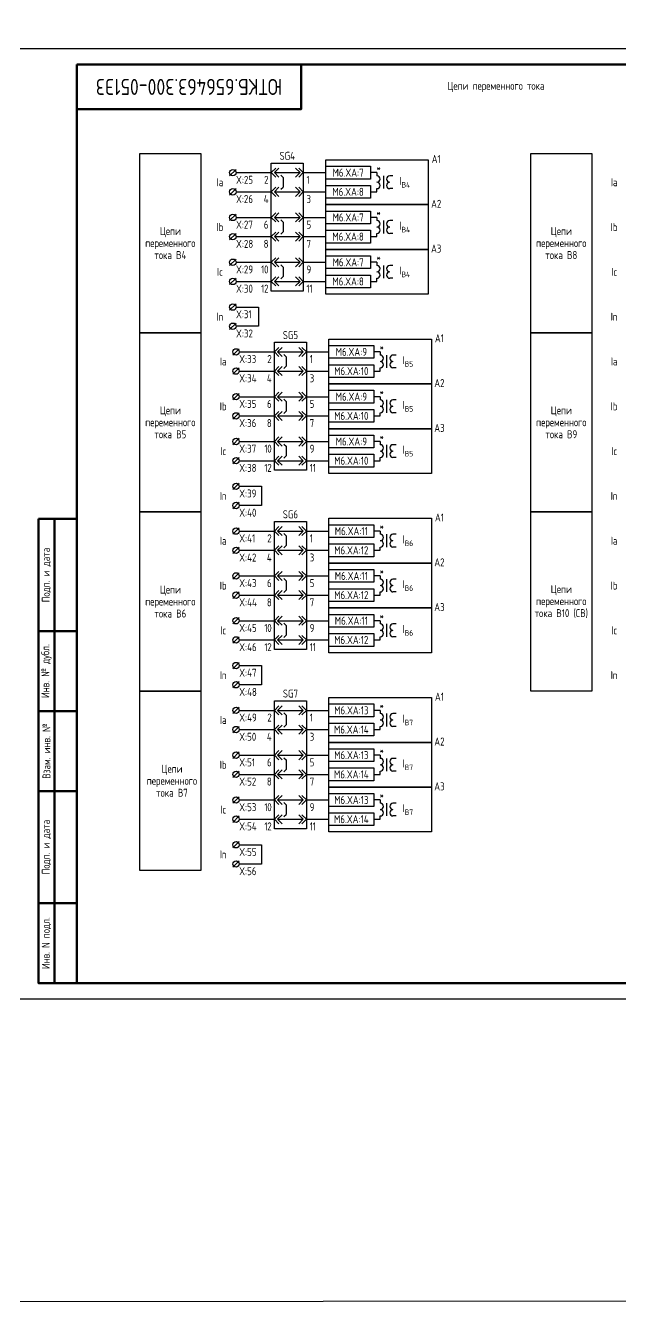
# Model space of a CAD drawing. Header units: millimetres. Extents: x -1043 to 5194, y -96 to 618.
# Drawn here: x 424 to 609.6, y -96 to 304.1 of the extents above; entities that cross this region are included whole.
import ezdxf

# ---------------------------------------------------------------- set-up
doc = ezdxf.new("R2010")
doc.units = ezdxf.units.MM
doc.styles.add('Gost_type_A', font='GOST_A.TTF')

# ---------------------------------------------------------------- blocks, each defined once
blk = doc.blocks.new('БИ_разъем')
for p, q in [((0, 0), (1.41, 1.41)), ((0, 0), (1.41, 1.41)), ((0, 0), (1.41, -1.41)), ((0, 0), (1.41, -1.41)), ((1, 0), (2.41, 1.41)), ((1, 0), (2.41, -1.41)), ((1, 0), (9, 0)), ((9, 0), (7.59, 1.41)), ((9, 0), (7.59, -1.41)), ((10, 0), (8.59, 1.41)), ((10, 0), (8.59, 1.41)), ((10, 0), (8.59, -1.41)), ((10, 0), (8.59, -1.41))]:
    blk.add_line(p, q)
blk = doc.blocks.new('БИ_перемычка')
for p, q in [((2.97, -0.79), (3.67, -1.5)), ((3.67, -1.5), (3.67, -4.5)), ((2.97, -5.21), (3.67, -4.5))]:
    blk.add_line(p, q)
blk = doc.blocks.new('Штамп угловой верхний')
at = {"lineweight": 50}
blk.add_lwpolyline([(0, 0), (70, 0), (70, -14), (0, -14)], close=True, dxfattribs=at)
blk = doc.blocks.new('Формат_А3')
blk.add_lwpolyline([(-420, 297), (0, 297), (0, 0), (-420, 0)], close=True)
at = {"lineweight": 50}
blk.add_lwpolyline([(-400, 292), (-5, 292), (-5, 5), (-400, 5)], close=True, dxfattribs=at)
blk = doc.blocks.new('Штамп левый нижний')
at = {"lineweight": 50}
for points in [[(-12, 145), (-7, 145), (-7, 110), (-12, 110)], [(-7, 145), (0, 145), (0, 110), (-7, 110)], [(-12, 110), (-7, 110), (-7, 85), (-12, 85)], [(-7, 110), (0, 110), (0, 85), (-7, 85)], [(-12, 85), (-7, 85), (-7, 60), (-12, 60)], [(-7, 85), (0, 85), (0, 60), (-7, 60)], [(-12, 60), (-7, 60), (-7, 25), (-12, 25)], [(-7, 60), (0, 60), (0, 25), (-7, 25)], [(-12, 25), (-7, 25), (-7, 0), (-12, 0)], [(-7, 25), (0, 25), (0, 0), (-7, 0)]]:
    blk.add_lwpolyline(points, close=True, dxfattribs=at)
at = {"char_height": 2.5, "attachment_point": 5, "rotation": 90, "style": 'Gost_type_A'}
for s, insert, width in [('Подп. и дата', (-9.5, 127.5), 35), ('Инв. № дубл.', (-9.5, 97.5), 25), ('Взам. инв. №', (-9.5, 72.5), 25), ('Подп. и дата', (-9.5, 42.5), 35), ('Инв. N подл.', (-9.5, 12.5), 25)]:
    blk.add_mtext(s, dxfattribs=dict(at, insert=insert, width=width))

msp = doc.modelspace()

# ---------------------------------------------------------------- linework, layer by layer
for p, q in [((489.67, 259.21), (487.67, 257.21)), ((489.67, 258.21), (500.67, 258.21)), ((510.67, 258.21), (517.67, 258.21)), ((533.67, 258.21), (531.67, 258.21)), ((489.67, 253.21), (487.67, 251.21)), ((489.67, 252.21), (500.5, 252.21)), ((510.83, 252.21), (517.67, 252.21)), ((531.67, 252.21), (533.67, 252.21)), ((489.67, 245.21), (487.67, 243.21)), ((489.67, 244.21), (500.5, 244.21)), ((510.83, 244.21), (517.67, 244.21)), ((533.67, 244.21), (531.67, 244.21)), ((489.67, 239.21), (487.67, 237.21)), ((489.67, 238.21), (500.5, 238.21)), ((510.83, 238.21), (517.67, 238.21)), ((531.67, 238.21), (533.67, 238.21)), ((489.67, 231.21), (487.67, 229.21)), ((489.67, 230.21), (500.5, 230.21)), ((510.83, 230.21), (517.67, 230.21)), ((533.67, 230.21), (531.67, 230.21)), ((489.67, 225.21), (487.67, 223.21)), ((489.67, 224.21), (500.5, 224.21)), ((510.83, 224.21), (517.67, 224.21)), ((531.67, 224.21), (533.67, 224.21)), ((489.67, 217.21), (487.67, 215.21)), ((489.67, 216.21), (496.67, 216.21)), ((496.67, 216.21), (496.67, 210.21)), ((489.67, 211.21), (487.67, 209.21)), ((496.67, 210.21), (489.67, 210.21)), ((490.67, 203.21), (488.67, 201.21)), ((490.67, 202.21), (501.67, 202.21)), ((511.67, 202.21), (518.67, 202.21)), ((534.67, 202.21), (532.67, 202.21)), ((490.67, 197.21), (488.67, 195.21)), ((490.67, 196.21), (501.5, 196.21)), ((511.83, 196.21), (518.67, 196.21)), ((532.67, 196.21), (534.67, 196.21)), ((490.67, 189.21), (488.67, 187.21)), ((490.67, 188.21), (501.5, 188.21)), ((511.83, 188.21), (518.67, 188.21)), ((534.67, 188.21), (532.67, 188.21)), ((490.67, 183.21), (488.67, 181.21)), ((490.67, 182.21), (501.5, 182.21)), ((511.83, 182.21), (518.67, 182.21)), ((532.67, 182.21), (534.67, 182.21)), ((490.67, 175.21), (488.67, 173.21)), ((490.67, 174.21), (501.5, 174.21)), ((511.83, 174.21), (518.67, 174.21)), ((534.67, 174.21), (532.67, 174.21)), ((490.67, 169.21), (488.67, 167.21)), ((490.67, 168.21), (501.5, 168.21)), ((511.83, 168.21), (518.67, 168.21)), ((532.67, 168.21), (534.67, 168.21)), ((490.67, 161.21), (488.67, 159.21)), ((490.67, 160.21), (497.67, 160.21)), ((497.67, 160.21), (497.67, 154.21)), ((490.67, 155.21), (488.67, 153.21)), ((497.67, 154.21), (490.67, 154.21)), ((490.67, 147.21), (488.67, 145.21)), ((490.67, 146.21), (501.67, 146.21)), ((511.67, 146.21), (518.67, 146.21)), ((534.67, 146.21), (532.67, 146.21)), ((490.67, 141.21), (488.67, 139.21)), ((490.67, 140.21), (501.5, 140.21)), ((511.83, 140.21), (518.67, 140.21)), ((532.67, 140.21), (534.67, 140.21)), ((490.67, 133.21), (488.67, 131.21)), ((490.67, 132.21), (501.5, 132.21)), ((511.83, 132.21), (518.67, 132.21)), ((534.67, 132.21), (532.67, 132.21)), ((490.67, 127.21), (488.67, 125.21)), ((490.67, 126.21), (501.5, 126.21)), ((511.83, 126.21), (518.67, 126.21)), ((532.67, 126.21), (534.67, 126.21)), ((490.67, 119.21), (488.67, 117.21)), ((490.67, 118.21), (501.5, 118.21)), ((511.83, 118.21), (518.67, 118.21)), ((534.67, 118.21), (532.67, 118.21)), ((490.67, 113.21), (488.67, 111.21)), ((490.67, 112.21), (501.5, 112.21)), ((511.83, 112.21), (518.67, 112.21)), ((532.67, 112.21), (534.67, 112.21)), ((490.67, 105.21), (488.67, 103.21)), ((490.67, 104.21), (497.67, 104.21)), ((497.67, 104.21), (497.67, 98.21)), ((490.67, 99.21), (488.67, 97.21)), ((497.67, 98.21), (490.67, 98.21)), ((490.67, 91.21), (488.67, 89.21)), ((490.67, 90.21), (501.67, 90.21)), ((511.67, 90.21), (518.67, 90.21)), ((534.67, 90.21), (532.67, 90.21)), ((490.67, 85.21), (488.67, 83.21)), ((490.67, 84.21), (501.5, 84.21)), ((511.83, 84.21), (518.67, 84.21)), ((532.67, 84.21), (534.67, 84.21)), ((490.67, 77.21), (488.67, 75.21)), ((490.67, 76.21), (501.5, 76.21)), ((511.83, 76.21), (518.67, 76.21)), ((534.67, 76.21), (532.67, 76.21)), ((490.67, 71.21), (488.67, 69.21)), ((490.67, 70.21), (501.5, 70.21)), ((511.83, 70.21), (518.67, 70.21)), ((532.67, 70.21), (534.67, 70.21)), ((490.67, 63.21), (488.67, 61.21)), ((490.67, 62.21), (501.5, 62.21)), ((511.83, 62.21), (518.67, 62.21)), ((534.67, 62.21), (532.67, 62.21)), ((490.67, 57.21), (488.67, 55.21)), ((490.67, 56.21), (501.5, 56.21)), ((511.83, 56.21), (518.67, 56.21)), ((532.67, 56.21), (534.67, 56.21)), ((490.67, 49.21), (488.67, 47.21)), ((490.67, 48.21), (497.67, 48.21)), ((497.67, 48.21), (497.67, 42.21)), ((490.67, 43.21), (488.67, 41.21)), ((497.67, 42.21), (490.67, 42.21))]:
    msp.add_line(p, q)
at = {"ltscale": 4}
for p, q in [((533.67, 258.21), (533.67, 257.21)), ((533.67, 257.71), (533.67, 257.21)), ((535.67, 257.21), (535.67, 253.21)), ((535.67, 257.21), (535.67, 253.21)), ((538.67, 257.21), (537.67, 257.21)), ((538.67, 257.21), (537.67, 257.21)), ((533.67, 252.21), (533.67, 253.21)), ((538.67, 253.21), (537.67, 253.21)), ((538.67, 253.21), (537.67, 253.21)), ((533.67, 244.21), (533.67, 243.21)), ((533.67, 243.71), (533.67, 243.21)), ((535.67, 243.21), (535.67, 239.21)), ((535.67, 243.21), (535.67, 239.21)), ((538.67, 243.21), (537.67, 243.21)), ((538.67, 243.21), (537.67, 243.21)), ((533.67, 238.21), (533.67, 239.21)), ((538.67, 239.21), (537.67, 239.21)), ((538.67, 239.21), (537.67, 239.21)), ((533.67, 230.21), (533.67, 229.21)), ((533.67, 229.71), (533.67, 229.21)), ((535.67, 229.21), (535.67, 225.21)), ((535.67, 229.21), (535.67, 225.21)), ((538.67, 229.21), (537.67, 229.21)), ((538.67, 229.21), (537.67, 229.21)), ((533.67, 224.21), (533.67, 225.21)), ((538.67, 225.21), (537.67, 225.21)), ((538.67, 225.21), (537.67, 225.21)), ((534.67, 202.21), (534.67, 201.21)), ((534.67, 201.71), (534.67, 201.21)), ((536.67, 201.21), (536.67, 197.21)), ((536.67, 201.21), (536.67, 197.21)), ((539.67, 201.21), (538.67, 201.21)), ((539.67, 201.21), (538.67, 201.21)), ((534.67, 196.21), (534.67, 197.21)), ((539.67, 197.21), (538.67, 197.21)), ((539.67, 197.21), (538.67, 197.21)), ((534.67, 188.21), (534.67, 187.21)), ((534.67, 187.71), (534.67, 187.21)), ((536.67, 187.21), (536.67, 183.21)), ((536.67, 187.21), (536.67, 183.21)), ((539.67, 187.21), (538.67, 187.21)), ((539.67, 187.21), (538.67, 187.21)), ((534.67, 182.21), (534.67, 183.21)), ((539.67, 183.21), (538.67, 183.21)), ((539.67, 183.21), (538.67, 183.21)), ((534.67, 174.21), (534.67, 173.21)), ((534.67, 173.71), (534.67, 173.21)), ((536.67, 173.21), (536.67, 169.21)), ((536.67, 173.21), (536.67, 169.21)), ((539.67, 173.21), (538.67, 173.21)), ((539.67, 173.21), (538.67, 173.21)), ((534.67, 168.21), (534.67, 169.21)), ((539.67, 169.21), (538.67, 169.21)), ((539.67, 169.21), (538.67, 169.21)), ((534.67, 146.21), (534.67, 145.21)), ((534.67, 145.71), (534.67, 145.21)), ((536.67, 145.21), (536.67, 141.21)), ((536.67, 145.21), (536.67, 141.21)), ((539.67, 145.21), (538.67, 145.21)), ((539.67, 145.21), (538.67, 145.21)), ((534.67, 140.21), (534.67, 141.21)), ((539.67, 141.21), (538.67, 141.21)), ((539.67, 141.21), (538.67, 141.21)), ((534.67, 132.21), (534.67, 131.21)), ((534.67, 131.71), (534.67, 131.21)), ((536.67, 131.21), (536.67, 127.21)), ((536.67, 131.21), (536.67, 127.21)), ((539.67, 131.21), (538.67, 131.21)), ((539.67, 131.21), (538.67, 131.21)), ((534.67, 126.21), (534.67, 127.21)), ((539.67, 127.21), (538.67, 127.21)), ((539.67, 127.21), (538.67, 127.21)), ((534.67, 118.21), (534.67, 117.21)), ((534.67, 117.71), (534.67, 117.21)), ((536.67, 117.21), (536.67, 113.21)), ((536.67, 117.21), (536.67, 113.21)), ((539.67, 117.21), (538.67, 117.21)), ((539.67, 117.21), (538.67, 117.21)), ((534.67, 112.21), (534.67, 113.21)), ((539.67, 113.21), (538.67, 113.21)), ((539.67, 113.21), (538.67, 113.21)), ((534.67, 90.21), (534.67, 89.21)), ((534.67, 89.71), (534.67, 89.21)), ((536.67, 89.21), (536.67, 85.21)), ((536.67, 89.21), (536.67, 85.21)), ((539.67, 89.21), (538.67, 89.21)), ((539.67, 89.21), (538.67, 89.21)), ((534.67, 84.21), (534.67, 85.21)), ((539.67, 85.21), (538.67, 85.21)), ((539.67, 85.21), (538.67, 85.21)), ((534.67, 76.21), (534.67, 75.21)), ((534.67, 75.71), (534.67, 75.21)), ((536.67, 75.21), (536.67, 71.21)), ((536.67, 75.21), (536.67, 71.21)), ((539.67, 75.21), (538.67, 75.21)), ((539.67, 75.21), (538.67, 75.21)), ((534.67, 70.21), (534.67, 71.21)), ((539.67, 71.21), (538.67, 71.21)), ((539.67, 71.21), (538.67, 71.21)), ((534.67, 62.21), (534.67, 61.21)), ((534.67, 61.71), (534.67, 61.21)), ((536.67, 61.21), (536.67, 57.21)), ((536.67, 61.21), (536.67, 57.21)), ((539.67, 61.21), (538.67, 61.21)), ((539.67, 61.21), (538.67, 61.21)), ((534.67, 56.21), (534.67, 57.21)), ((539.67, 57.21), (538.67, 57.21)), ((539.67, 57.21), (538.67, 57.21))]:
    msp.add_line(p, q, dxfattribs=at)
for points in [[(-1042.57, 612), (5193.89, 618), (5193.89, -90), (-1042.57, -96)], [(478.67, 208.21), (459.67, 208.21), (459.67, 264.21), (478.67, 264.21)], [(600.71, 208.21), (581.71, 208.21), (581.71, 264.21), (600.71, 264.21)], [(500.67, 261.21), (510.67, 261.21), (510.67, 221.21), (500.67, 221.21)], [(517.67, 262.21), (549.67, 262.21), (549.67, 248.21), (517.67, 248.21)], [(517.67, 260.21), (531.67, 260.21), (531.67, 256.21), (517.67, 256.21)], [(517.67, 254.21), (531.67, 254.21), (531.67, 250.21), (517.67, 250.21)], [(517.67, 248.21), (549.67, 248.21), (549.67, 234.21), (517.67, 234.21)], [(517.67, 246.21), (531.67, 246.21), (531.67, 242.21), (517.67, 242.21)], [(517.67, 240.21), (531.67, 240.21), (531.67, 236.21), (517.67, 236.21)], [(517.67, 234.21), (549.67, 234.21), (549.67, 220.21), (517.67, 220.21)], [(517.67, 232.21), (531.67, 232.21), (531.67, 228.21), (517.67, 228.21)], [(517.67, 226.21), (531.67, 226.21), (531.67, 222.21), (517.67, 222.21)], [(478.67, 152.21), (459.67, 152.21), (459.67, 208.21), (478.67, 208.21)], [(600.71, 152.21), (581.71, 152.21), (581.71, 208.21), (600.71, 208.21)], [(501.67, 205.21), (511.67, 205.21), (511.67, 165.21), (501.67, 165.21)], [(518.67, 206.21), (550.67, 206.21), (550.67, 192.21), (518.67, 192.21)], [(518.67, 204.21), (532.67, 204.21), (532.67, 200.21), (518.67, 200.21)], [(518.67, 198.21), (532.67, 198.21), (532.67, 194.21), (518.67, 194.21)], [(518.67, 192.21), (550.67, 192.21), (550.67, 178.21), (518.67, 178.21)], [(518.67, 190.21), (532.67, 190.21), (532.67, 186.21), (518.67, 186.21)], [(518.67, 184.21), (532.67, 184.21), (532.67, 180.21), (518.67, 180.21)], [(518.67, 178.21), (550.67, 178.21), (550.67, 164.21), (518.67, 164.21)], [(518.67, 176.21), (532.67, 176.21), (532.67, 172.21), (518.67, 172.21)], [(518.67, 170.21), (532.67, 170.21), (532.67, 166.21), (518.67, 166.21)], [(478.67, 96.21), (459.67, 96.21), (459.67, 152.21), (478.67, 152.21)], [(600.71, 96.21), (581.71, 96.21), (581.71, 152.21), (600.71, 152.21)], [(501.67, 149.21), (511.67, 149.21), (511.67, 109.21), (501.67, 109.21)], [(518.67, 150.21), (550.67, 150.21), (550.67, 136.21), (518.67, 136.21)], [(518.67, 148.21), (532.67, 148.21), (532.67, 144.21), (518.67, 144.21)], [(518.67, 142.21), (532.67, 142.21), (532.67, 138.21), (518.67, 138.21)], [(518.67, 136.21), (550.67, 136.21), (550.67, 122.21), (518.67, 122.21)], [(518.67, 134.21), (532.67, 134.21), (532.67, 130.21), (518.67, 130.21)], [(518.67, 128.21), (532.67, 128.21), (532.67, 124.21), (518.67, 124.21)], [(518.67, 122.21), (550.67, 122.21), (550.67, 108.21), (518.67, 108.21)], [(518.67, 120.21), (532.67, 120.21), (532.67, 116.21), (518.67, 116.21)], [(518.67, 114.21), (532.67, 114.21), (532.67, 110.21), (518.67, 110.21)], [(478.67, 40.21), (459.67, 40.21), (459.67, 96.21), (478.67, 96.21)], [(501.67, 93.21), (511.67, 93.21), (511.67, 53.21), (501.67, 53.21)], [(518.67, 94.21), (550.67, 94.21), (550.67, 80.21), (518.67, 80.21)], [(518.67, 92.21), (532.67, 92.21), (532.67, 88.21), (518.67, 88.21)], [(518.67, 86.21), (532.67, 86.21), (532.67, 82.21), (518.67, 82.21)], [(518.67, 80.21), (550.67, 80.21), (550.67, 66.21), (518.67, 66.21)], [(518.67, 78.21), (532.67, 78.21), (532.67, 74.21), (518.67, 74.21)], [(518.67, 72.21), (532.67, 72.21), (532.67, 68.21), (518.67, 68.21)], [(518.67, 66.21), (550.67, 66.21), (550.67, 52.21), (518.67, 52.21)], [(518.67, 64.21), (532.67, 64.21), (532.67, 60.21), (518.67, 60.21)], [(518.67, 58.21), (532.67, 58.21), (532.67, 54.21), (518.67, 54.21)]]:
    msp.add_lwpolyline(points, close=True)
for centre in [(488.67, 258.21), (488.67, 252.21), (488.67, 244.21), (488.67, 238.21), (488.67, 230.21), (488.67, 224.21), (488.67, 216.21), (488.67, 210.21), (489.67, 202.21), (489.67, 196.21), (489.67, 188.21), (489.67, 182.21), (489.67, 174.21), (489.67, 168.21), (489.67, 160.21), (489.67, 154.21), (489.67, 146.21), (489.67, 140.21), (489.67, 132.21), (489.67, 126.21), (489.67, 118.21), (489.67, 112.21), (489.67, 104.21), (489.67, 98.21), (489.67, 90.21), (489.67, 84.21), (489.67, 76.21), (489.67, 70.21), (489.67, 62.21), (489.67, 56.21), (489.67, 48.21), (489.67, 42.21)]:
    msp.add_circle(centre, 1)
for centre, start, end in [((533.67, 256.21), 270, 90), ((533.67, 256.21), 270, 90), ((537.67, 256.21), 90, 270), ((537.67, 256.21), 90, 270), ((533.67, 254.21), 270, 90), ((533.67, 254.21), 270, 90), ((537.67, 254.21), 90, 270), ((537.67, 254.21), 90, 270), ((533.67, 242.21), 270, 90), ((533.67, 242.21), 270, 90), ((533.67, 240.21), 270, 90), ((533.67, 240.21), 270, 90), ((537.67, 242.21), 90, 270), ((537.67, 242.21), 90, 270), ((537.67, 240.21), 90, 270), ((537.67, 240.21), 90, 270), ((533.67, 228.21), 270, 90), ((533.67, 228.21), 270, 90), ((537.67, 228.21), 90, 270), ((537.67, 228.21), 90, 270), ((533.67, 226.21), 270, 90), ((533.67, 226.21), 270, 90), ((537.67, 226.21), 90, 270), ((537.67, 226.21), 90, 270), ((534.67, 200.21), 270, 90), ((534.67, 200.21), 270, 90), ((538.67, 200.21), 90, 270), ((538.67, 200.21), 90, 270), ((534.67, 198.21), 270, 90), ((534.67, 198.21), 270, 90), ((538.67, 198.21), 90, 270), ((538.67, 198.21), 90, 270), ((534.67, 186.21), 270, 90), ((534.67, 186.21), 270, 90), ((534.67, 184.21), 270, 90), ((534.67, 184.21), 270, 90), ((538.67, 186.21), 90, 270), ((538.67, 186.21), 90, 270), ((538.67, 184.21), 90, 270), ((538.67, 184.21), 90, 270), ((534.67, 172.21), 270, 90), ((534.67, 172.21), 270, 90), ((538.67, 172.21), 90, 270), ((538.67, 172.21), 90, 270), ((534.67, 170.21), 270, 90), ((534.67, 170.21), 270, 90), ((538.67, 170.21), 90, 270), ((538.67, 170.21), 90, 270), ((534.67, 144.21), 270, 90), ((534.67, 144.21), 270, 90), ((538.67, 144.21), 90, 270), ((538.67, 144.21), 90, 270), ((534.67, 142.21), 270, 90), ((534.67, 142.21), 270, 90), ((538.67, 142.21), 90, 270), ((538.67, 142.21), 90, 270), ((534.67, 130.21), 270, 90), ((534.67, 130.21), 270, 90), ((534.67, 128.21), 270, 90), ((534.67, 128.21), 270, 90), ((538.67, 130.21), 90, 270), ((538.67, 130.21), 90, 270), ((538.67, 128.21), 90, 270), ((538.67, 128.21), 90, 270), ((534.67, 116.21), 270, 90), ((534.67, 116.21), 270, 90), ((538.67, 116.21), 90, 270), ((538.67, 116.21), 90, 270), ((534.67, 114.21), 270, 90), ((534.67, 114.21), 270, 90), ((538.67, 114.21), 90, 270), ((538.67, 114.21), 90, 270), ((534.67, 88.21), 270, 90), ((534.67, 88.21), 270, 90), ((538.67, 88.21), 90, 270), ((538.67, 88.21), 90, 270), ((534.67, 86.21), 270, 90), ((534.67, 86.21), 270, 90), ((538.67, 86.21), 90, 270), ((538.67, 86.21), 90, 270), ((534.67, 74.21), 270, 90), ((534.67, 74.21), 270, 90), ((534.67, 72.21), 270, 90), ((534.67, 72.21), 270, 90), ((538.67, 74.21), 90, 270), ((538.67, 74.21), 90, 270), ((538.67, 72.21), 90, 270), ((538.67, 72.21), 90, 270), ((534.67, 60.21), 270, 90), ((534.67, 60.21), 270, 90), ((538.67, 60.21), 90, 270), ((538.67, 60.21), 90, 270), ((534.67, 58.21), 270, 90), ((534.67, 58.21), 270, 90), ((538.67, 58.21), 90, 270), ((538.67, 58.21), 90, 270)]:
    msp.add_arc(centre, 1, start, end, dxfattribs=at)

# ---------------------------------------------------------------- block references
for name, p in [('Формат_А3', (840, 0)), ('Штамп угловой верхний', (440, 292)), ('БИ_разъем', (500.67, 258.21)), ('БИ_перемычка', (500.67, 258.21)), ('БИ_разъем', (500.67, 252.21)), ('БИ_разъем', (500.67, 244.21)), ('БИ_перемычка', (500.67, 244.21)), ('БИ_разъем', (500.67, 238.21)), ('БИ_разъем', (500.67, 230.21)), ('БИ_перемычка', (500.67, 230.21)), ('БИ_разъем', (500.67, 224.21)), ('БИ_разъем', (501.67, 202.21)), ('БИ_перемычка', (501.67, 202.21)), ('БИ_разъем', (501.67, 196.21)), ('БИ_разъем', (501.67, 188.21)), ('БИ_перемычка', (501.67, 188.21)), ('БИ_разъем', (501.67, 182.21)), ('БИ_разъем', (501.67, 174.21)), ('БИ_перемычка', (501.67, 174.21)), ('БИ_разъем', (501.67, 168.21)), ('Штамп левый нижний', (440, 5)), ('БИ_разъем', (501.67, 146.21)), ('БИ_перемычка', (501.67, 146.21)), ('БИ_разъем', (501.67, 140.21)), ('БИ_разъем', (501.67, 132.21)), ('БИ_перемычка', (501.67, 132.21)), ('БИ_разъем', (501.67, 126.21)), ('БИ_разъем', (501.67, 118.21)), ('БИ_перемычка', (501.67, 118.21)), ('БИ_разъем', (501.67, 112.21)), ('БИ_разъем', (501.67, 90.21)), ('БИ_перемычка', (501.67, 90.21)), ('БИ_разъем', (501.67, 84.21)), ('БИ_разъем', (501.67, 76.21)), ('БИ_перемычка', (501.67, 76.21)), ('БИ_разъем', (501.67, 70.21)), ('БИ_разъем', (501.67, 62.21)), ('БИ_перемычка', (501.67, 62.21)), ('БИ_разъем', (501.67, 56.21))]:
    msp.add_blockref(name, p)

# ---------------------------------------------------------------- texts
at = {"insert": (475, 285), "char_height": 5, "width": 70, "attachment_point": 5, "rotation": 180, "style": 'Gost_type_A'}
msp.add_mtext('ЮТКБ.656463.300-051Э3', dxfattribs=at)
at = {"char_height": 2.5, "line_spacing_factor": 0.9, "style": 'Gost_type_A'}
for s, insert, width, attachment_point in [('Цепи переменного тока', (570.81, 285), 162.4278, 5), ('SG4', (505.67, 262.21), 10, 8), ('A1', (552.17, 261.21), 35, 8), ('Ia', (484.67, 255.21), 6, 5), ('X:25', (489.67, 257.21), 10, 1), ('{\\T0.9;2}', (499.67, 257.21), 5, 3), ('{\\T0.9;1}', (511.67, 257.21), 5, 1), ('Ia', (607.71, 255.21), 6, 5), ('X:26', (489.67, 251.21), 10, 1), ('{\\T0.9;4}', (499.67, 251.21), 5, 3), ('{\\T0.9;3}', (511.67, 251.21), 5, 1), ('A2', (552.17, 247.21), 35, 8), ('Цепи переменного тока В4', (469.17, 236.21), 19, 5), ('Ib', (484.67, 241.21), 6, 5), ('X:27', (489.67, 243.21), 10, 1), ('{\\T0.9;6}', (499.67, 243.21), 5, 3), ('{\\T0.9;5}', (511.67, 243.21), 5, 1), ('Цепи переменного тока В8', (591.21, 236.21), 19, 5), ('Ib', (607.71, 241.21), 6, 5), ('X:28', (489.67, 237.21), 10, 1), ('{\\T0.9;8}', (499.67, 237.21), 5, 3), ('{\\T0.9;7}', (511.67, 237.21), 5, 1), ('A3', (552.17, 233.21), 35, 8), ('Ic', (484.67, 227.21), 6, 5), ('X:29', (489.67, 229.21), 10, 1), ('{\\T0.9;10}', (499.67, 229.21), 5, 3), ('{\\T0.9;9}', (511.67, 229.21), 5, 1), ('Ic', (607.71, 227.21), 6, 5), ('X:30', (489.67, 223.21), 10, 1), ('{\\T0.9;12}', (499.67, 223.21), 5, 3), ('{\\T0.9;11}', (511.67, 223.21), 5, 1), ('In', (484.67, 213.21), 6, 5), ('X:31', (489.67, 215.21), 10, 1), ('In', (607.71, 213.21), 6, 5), ('X:32', (489.67, 209.21), 10, 1), ('SG5', (506.67, 206.21), 10, 8), ('A1', (553.17, 205.21), 35, 8), ('Ia', (485.67, 199.21), 6, 5), ('X:33', (490.67, 201.21), 10, 1), ('{\\T0.9;2}', (500.67, 201.21), 5, 3), ('{\\T0.9;1}', (512.67, 201.21), 5, 1), ('Ia', (607.71, 199.21), 6, 5), ('X:34', (490.67, 195.21), 10, 1), ('{\\T0.9;4}', (500.67, 195.21), 5, 3), ('{\\T0.9;3}', (512.67, 195.21), 5, 1), ('A2', (553.17, 191.21), 35, 8), ('Цепи переменного тока В5', (469.17, 180.21), 19, 5), ('Ib', (485.67, 185.21), 6, 5), ('X:35', (490.67, 187.21), 10, 1), ('{\\T0.9;6}', (500.67, 187.21), 5, 3), ('{\\T0.9;5}', (512.67, 187.21), 5, 1), ('Цепи переменного тока В9', (591.21, 180.21), 19, 5), ('Ib', (607.71, 185.21), 6, 5), ('X:36', (490.67, 181.21), 10, 1), ('{\\T0.9;8}', (500.67, 181.21), 5, 3), ('{\\T0.9;7}', (512.67, 181.21), 5, 1), ('A3', (553.17, 177.21), 35, 8), ('Ic', (485.67, 171.21), 6, 5), ('X:37', (490.67, 173.21), 10, 1), ('{\\T0.9;10}', (500.67, 173.21), 5, 3), ('{\\T0.9;9}', (512.67, 173.21), 5, 1), ('Ic', (607.71, 171.21), 6, 5), ('X:38', (490.67, 167.21), 10, 1), ('{\\T0.9;12}', (500.67, 167.21), 5, 3), ('{\\T0.9;11}', (512.67, 167.21), 5, 1), ('In', (485.67, 157.21), 6, 5), ('X:39', (490.67, 159.21), 10, 1), ('In', (607.71, 157.21), 6, 5), ('X:40', (490.67, 153.21), 10, 1), ('SG6', (506.67, 150.21), 10, 8), ('A1', (553.17, 149.21), 35, 8), ('Ia', (485.67, 143.21), 6, 5), ('X:41', (490.67, 145.21), 10, 1), ('{\\T0.9;2}', (500.67, 145.21), 5, 3), ('{\\T0.9;1}', (512.67, 145.21), 5, 1), ('Ia', (607.71, 143.21), 6, 5), ('X:42', (490.67, 139.21), 10, 1), ('{\\T0.9;4}', (500.67, 139.21), 5, 3), ('{\\T0.9;3}', (512.67, 139.21), 5, 1), ('A2', (553.17, 135.21), 35, 8), ('Цепи переменного тока В6', (469.17, 124.21), 19, 5), ('Ib', (485.67, 129.21), 6, 5), ('X:43', (490.67, 131.21), 10, 1), ('{\\T0.9;6}', (500.67, 131.21), 5, 3), ('{\\T0.9;5}', (512.67, 131.21), 5, 1), ('Цепи переменного тока В10 (СВ)', (591.21, 124.21), 19, 5), ('Ib', (607.71, 129.21), 6, 5), ('X:44', (490.67, 125.21), 10, 1), ('{\\T0.9;8}', (500.67, 125.21), 5, 3), ('{\\T0.9;7}', (512.67, 125.21), 5, 1), ('A3', (553.17, 121.21), 35, 8), ('Ic', (485.67, 115.21), 6, 5), ('X:45', (490.67, 117.21), 10, 1), ('{\\T0.9;10}', (500.67, 117.21), 5, 3), ('{\\T0.9;9}', (512.67, 117.21), 5, 1), ('Ic', (607.71, 115.21), 6, 5), ('X:46', (490.67, 111.21), 10, 1), ('{\\T0.9;12}', (500.67, 111.21), 5, 3), ('{\\T0.9;11}', (512.67, 111.21), 5, 1), ('In', (485.67, 101.21), 6, 5), ('X:47', (490.67, 103.21), 10, 1), ('In', (607.71, 101.21), 6, 5), ('X:48', (490.67, 97.21), 10, 1), ('SG7', (506.67, 94.21), 10, 8), ('A1', (553.17, 93.21), 35, 8), ('Ia', (485.67, 87.21), 6, 5), ('X:49', (490.67, 89.21), 10, 1), ('{\\T0.9;2}', (500.67, 89.21), 5, 3), ('{\\T0.9;1}', (512.67, 89.21), 5, 1), ('X:50', (490.67, 83.21), 10, 1), ('{\\T0.9;4}', (500.67, 83.21), 5, 3), ('{\\T0.9;3}', (512.67, 83.21), 5, 1), ('A2', (553.17, 79.21), 35, 8), ('Цепи переменного тока В7', (469.67, 68.21), 18, 5), ('Ib', (485.67, 73.21), 6, 5), ('X:51', (490.67, 75.21), 10, 1), ('{\\T0.9;6}', (500.67, 75.21), 5, 3), ('{\\T0.9;5}', (512.67, 75.21), 5, 1), ('X:52', (490.67, 69.21), 10, 1), ('{\\T0.9;8}', (500.67, 69.21), 5, 3), ('{\\T0.9;7}', (512.67, 69.21), 5, 1), ('A3', (553.17, 65.21), 35, 8), ('Ic', (485.67, 59.21), 6, 5), ('X:53', (490.67, 61.21), 10, 1), ('{\\T0.9;10}', (500.67, 61.21), 5, 3), ('{\\T0.9;9}', (512.67, 61.21), 5, 1), ('X:54', (490.67, 55.21), 10, 1), ('{\\T0.9;12}', (500.67, 55.21), 5, 3), ('{\\T0.9;11}', (512.67, 55.21), 5, 1), ('In', (485.67, 45.21), 6, 5), ('X:55', (490.67, 47.21), 10, 1), ('X:56', (490.67, 41.21), 10, 1)]:
    msp.add_mtext(s, dxfattribs=dict(at, insert=insert, width=width, attachment_point=attachment_point))
at = {"char_height": 2.5, "style": 'Gost_type_A'}
for s, insert, width, attachment_point in [('M6.XA:7', (524.67, 258.21), 14, 5), ('*', (534.17, 259.71), 3, 5), ('\\A1;I{\\H0.7x;\\S^ В4;}', (540.67, 255.21), 8, 4), ('M6.XA:8', (524.66, 252.21), 14.018, 5), ('M6.XA:7', (524.67, 244.21), 14, 5), ('*', (534.17, 245.71), 3, 5), ('\\A1;I{\\H0.7x;\\S^ В4;}', (540.67, 241.21), 8, 4), ('M6.XA:8', (524.66, 238.21), 14.018, 5), ('M6.XA:7', (524.67, 230.21), 14, 5), ('*', (534.17, 231.71), 3, 5), ('\\A1;I{\\H0.7x;\\S^ В4;}', (540.67, 227.21), 8, 4), ('M6.XA:8', (524.66, 224.21), 14.018, 5), ('M6.XA:9', (525.67, 202.21), 14, 5), ('*', (535.17, 203.71), 3, 5), ('\\A1;I{\\H0.7x;\\S^ В5;}', (541.67, 199.21), 8, 4), ('M6.XA:10', (525.66, 196.21), 14.018, 5), ('M6.XA:9', (525.67, 188.21), 14, 5), ('*', (535.17, 189.71), 3, 5), ('\\A1;I{\\H0.7x;\\S^ В5;}', (541.67, 185.21), 8, 4), ('M6.XA:10', (525.66, 182.21), 14.018, 5), ('M6.XA:9', (525.67, 174.21), 14, 5), ('*', (535.17, 175.71), 3, 5), ('\\A1;I{\\H0.7x;\\S^ В5;}', (541.67, 171.21), 8, 4), ('M6.XA:10', (525.66, 168.21), 14.018, 5), ('M6.XA:11', (525.67, 146.21), 14, 5), ('*', (535.17, 147.71), 3, 5), ('\\A1;I{\\H0.7x;\\S^ В6;}', (541.67, 143.21), 8, 4), ('M6.XA:12', (525.66, 140.21), 14.018, 5), ('M6.XA:11', (525.67, 132.21), 14, 5), ('*', (535.17, 133.71), 3, 5), ('\\A1;I{\\H0.7x;\\S^ В6;}', (541.67, 129.21), 8, 4), ('M6.XA:12', (525.66, 126.21), 14.018, 5), ('M6.XA:11', (525.67, 118.21), 14, 5), ('*', (535.17, 119.71), 3, 5), ('\\A1;I{\\H0.7x;\\S^ В6;}', (541.67, 115.21), 8, 4), ('M6.XA:12', (525.66, 112.21), 14.018, 5), ('M6.XA:13', (525.67, 90.22), 14, 5), ('*', (535.17, 91.71), 3, 5), ('\\A1;I{\\H0.7x;\\S^ В7;}', (541.67, 87.21), 8, 4), ('M6.XA:14', (525.66, 84.21), 14.018, 5), ('M6.XA:13', (525.67, 76.22), 14, 5), ('*', (535.17, 77.71), 3, 5), ('\\A1;I{\\H0.7x;\\S^ В7;}', (541.67, 73.21), 8, 4), ('M6.XA:14', (525.66, 70.21), 14.018, 5), ('M6.XA:13', (525.67, 62.22), 14, 5), ('*', (535.17, 63.71), 3, 5), ('\\A1;I{\\H0.7x;\\S^ В7;}', (541.67, 59.21), 8, 4), ('M6.XA:14', (525.66, 56.21), 14.018, 5)]:
    msp.add_mtext(s, dxfattribs=dict(at, insert=insert, width=width, attachment_point=attachment_point))

doc.saveas('drawing.dxf')
